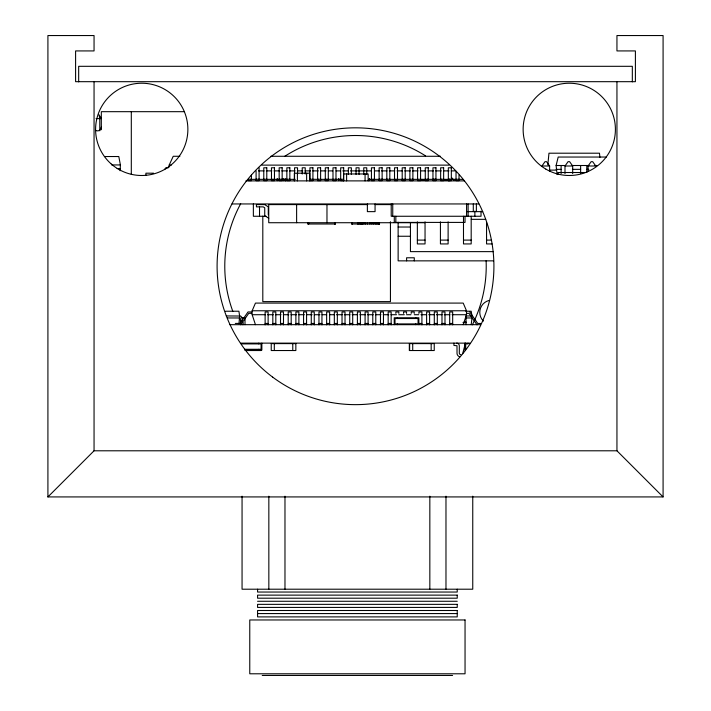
<?xml version="1.0" encoding="UTF-8"?>
<svg xmlns="http://www.w3.org/2000/svg" width="711" height="711" viewBox="0 0 711 711"><rect width="100%" height="100%" fill="white"/><g stroke="black" fill="none" stroke-linecap="round" stroke-linejoin="round"><path stroke-width="1.07" d="M242.167 322.056L243.18 322.661L243.18 324.678M547.826 164.828L548.963 153.203L599.489 153.203L599.906 157.433M239.012 323.718L239.598 315.942L238.914 311.231L225.44 311.231M471.189 324.678L471.988 317.959L466.034 317.959M120.115 170.738L120.408 164.943L118.799 156.527L104.481 156.527M557.104 174.595L556.109 165.503L558.188 157.042L606.385 157.042M462.665 353.625L465.465 343.137M463.208 324.678L466.496 314.715L466.496 310.769L463.208 303.09L255.453 303.09L252.156 310.769L252.156 314.715L255.453 324.678M169.165 167.041L169.165 165.121L173.235 156.278L179.892 156.278M164.596 169.547L165.823 167.778L168.329 167.778M240.745 324.811L248.743 313.329L251.356 313.329L251.356 311.942L248.023 311.942L240.025 323.425L235.305 323.425M564.996 173.608L564.996 166.001L568.071 161.664L569.609 161.664L572.693 166.001L572.693 173.608M588.068 166.001L591.143 161.664L592.681 161.664L595.756 166.001L588.068 166.001L588.068 171.431M47.913 496.927L94.056 450.792L616.944 450.792L663.087 496.927L663.087 35.55L616.944 35.55L616.944 50.925L635.403 50.925L635.403 81.685L75.597 81.685L75.597 50.925L94.056 50.925L94.056 35.55L47.913 35.55L47.913 496.927L663.087 496.927M184.033 111.68L101.318 111.68L101.318 129.704M96.083 118.595L101.318 118.595L99.007 114.755L99.78 118.595L99.78 130.815M270.829 156.278L440.509 156.278M111.663 164.943L120.408 164.943M169.165 165.121L171.2 165.121M261.852 165.121L449.059 165.121M556.109 165.503L564.187 165.503M572.408 165.503L588.85 165.503M595.027 165.503L597.08 165.503M549.621 166.001L541.933 166.001L545.008 161.664L546.546 161.664L549.621 166.001L549.621 171.431M564.996 166.001L572.693 166.001M117.128 168.551L120.408 168.551M556.109 169.351L561.112 169.351M572.408 169.351L580.638 169.351M586.788 169.351L588.85 169.351M549.514 170.116L556.1 170.116M258.528 170.889L264.065 170.889M266.287 170.889L271.824 170.889M274.037 170.889L279.574 170.889M281.787 170.889L287.333 170.889M289.546 170.889L295.083 170.889M297.296 170.889L302.842 170.889M305.055 170.889L310.591 170.889M312.804 170.889L318.341 170.889M320.563 170.889L326.1 170.889M328.313 170.889L332.748 170.889M336.072 170.889L340.498 170.889M342.711 170.889L348.257 170.889M350.47 170.889L371.515 170.889M374.839 170.889L379.265 170.889M381.487 170.889L387.024 170.889M389.237 170.889L394.774 170.889M396.996 170.889L402.533 170.889M404.746 170.889L410.283 170.889M412.504 170.889L418.041 170.889M420.254 170.889L425.791 170.889M428.004 170.889L433.55 170.889M435.763 170.889L441.3 170.889M443.513 170.889L449.059 170.889M451.272 170.889L454.596 170.889M585.109 172.515L557.966 172.515L557.966 174.524M153.603 173.191L145.915 173.191L145.915 175.395M251.401 179.261L248.406 179.261L248.406 180.647L251.401 180.647L251.401 175.084M256.093 179.261L259.088 179.261M263.781 179.261L266.785 179.261M271.469 179.261L274.473 179.261M279.165 179.261L282.16 179.261M286.853 179.261L289.848 179.261M309.925 179.261L318.519 179.35M317.613 179.261L320.608 179.261M325.3 179.261L328.295 179.261M335.992 179.261L328.5 179.35M343.68 179.261L336.259 179.35M371.435 179.261L374.439 179.261M379.123 179.261L382.127 179.261M386.82 179.261L389.815 179.261M394.507 179.261L397.502 179.261M402.195 179.261L405.199 179.261M409.883 179.261L412.887 179.261M417.579 179.261L424.982 179.35M425.267 179.261L428.262 179.261M432.955 179.261L435.95 179.261M440.642 179.261L443.646 179.261M448.33 179.261L451.334 179.261M459.022 179.261L451.601 179.35M250.867 179.35L256.413 179.35M258.635 179.35L264.172 179.35M266.394 179.35L271.94 179.35M274.162 179.35L279.699 179.35M281.92 179.35L286.355 179.35M289.688 179.35L295.225 179.35M320.732 179.35L326.278 179.35M368.422 179.35L371.755 179.35M373.968 179.35L379.514 179.35M381.736 179.35L387.282 179.35M389.495 179.35L395.04 179.35M397.262 179.35L402.808 179.35M405.021 179.35L409.456 179.35M412.789 179.35L417.224 179.35M427.204 179.35L441.62 179.35M443.842 179.35L449.388 179.35M459.368 179.35L462.692 179.35M420.654 180.123L425.045 180.123M443.726 180.123L448.117 180.123M245.926 180.887L464.39 180.887M232.017 203.95L478.805 203.95M367.72 204.599L268.731 204.599L268.731 222.721L424.982 222.721M375.426 204.599L391.948 204.599M467.145 211.638L482.716 211.638M266.038 216.26L253.365 216.26L253.365 203.95M471.295 219.335L485.684 219.335M398.133 227.022L410.434 227.022M398.133 236.248L410.434 236.248M417.357 240.096L425.045 240.096M440.429 240.096L448.117 240.096M463.492 240.096L471.189 240.096M486.564 240.096L490.954 240.096M492.056 243.935L486.564 243.935L486.564 222.73M493.425 251.632L410.434 251.632L410.434 222.561M493.514 260.857L398.133 260.857L398.133 222.25M252.156 310.769L466.496 310.769M465.732 311.231L471.189 311.231L471.988 315.942M466.407 313.364L469.029 313.364L477.019 324.847M252.156 314.715L265.487 314.715M267.709 314.715L273.255 314.715M275.477 314.715L281.032 314.715M283.254 314.715L288.808 314.715M291.03 314.715L296.585 314.715M298.807 314.715L304.352 314.715M306.574 314.715L312.129 314.715M314.351 314.715L319.906 314.715M322.127 314.715L326.571 314.715M329.895 314.715L334.339 314.715M336.561 314.715L342.115 314.715M344.337 314.715L349.892 314.715M352.114 314.715L357.66 314.715M359.882 314.715L365.436 314.715M367.658 314.715L373.213 314.715M375.435 314.715L380.98 314.715M383.202 314.715L388.757 314.715M390.979 314.715L396.534 314.715M398.755 314.715L404.31 314.715M406.532 314.715L410.967 314.715M414.3 314.715L418.743 314.715M420.965 314.715L426.52 314.715M428.742 314.715L434.297 314.715M436.51 314.715L442.064 314.715M444.286 314.715L449.841 314.715M452.063 314.715L466.496 314.715M226.294 315.942L240.647 316.031L242.016 317.595L242.167 321.176M470.993 315.942L466.034 315.942L466.034 324.678M241.927 317.764L243.971 317.764M227.404 317.959L240.247 317.977L240.629 321.994A3.084 3.084 0 0 0 240.691 322.99L240.78 323.309M463.99 322.056L466.034 322.056M462.968 322.661L466.034 322.661M265.123 323.461L268.127 323.461M272.82 323.461L275.815 323.461M280.507 323.461L283.502 323.461M288.195 323.461L291.19 323.461M295.883 323.461L298.887 323.461M303.57 323.461L306.574 323.461M311.267 323.461L314.262 323.461M318.955 323.461L321.95 323.461M326.642 323.461L329.646 323.461M334.33 323.461L337.334 323.461M342.027 323.461L345.022 323.461M349.714 323.461L352.709 323.461M357.402 323.461L360.397 323.461M365.09 323.461L368.094 323.461M372.777 323.461L375.781 323.461M380.474 323.461L383.469 323.461M388.162 323.461L391.157 323.461M418.921 323.461L421.916 323.461M426.609 323.461L429.604 323.461M434.297 323.461L437.301 323.461M441.984 323.461L444.988 323.461M449.681 323.461L452.676 323.461M480.574 323.461L477.748 323.461L469.749 311.978M229.84 324.678L480.529 324.678M240.949 343.137L469.962 343.137M241.411 343.902L261.088 343.902L261.088 349.288L244.673 349.288M244.673 350.052L261.861 350.052L261.861 343.137M245.855 350.532L261.061 350.532M257.578 601.275L457.235 601.275M257.578 613.575L457.235 613.575M262.226 675.45L452.587 675.45M242.424 324.678L241.056 323.869M268.758 218.25L264.732 215.682L264.732 207.799L263.257 206.865L256.431 206.865L256.431 204.599L264.732 204.599L268.287 206.865L268.287 214.74M632.328 81.863L632.328 66.31L78.672 66.31L78.672 81.863M616.944 81.685L616.944 450.792M586.788 165.503L586.788 172.48M580.638 165.503L580.638 173.52M561.112 165.503L561.112 173.52M481.027 211.131L481.027 216.26L391.21 216.26L391.21 203.95M476.37 203.95L476.37 211.638M474.877 211.131L474.877 216.26M473.295 203.95L473.295 211.638M472.753 496.189L472.753 589.206L242.06 589.206L242.06 496.189M471.189 216.215L471.189 243.935L463.492 243.935L463.492 216.26M468.114 203.95L468.114 216.26M468.007 343.137L468.007 343.902L465.696 343.902L465.696 349.288M466.576 203.95L466.576 216.26M465.03 216.26L465.03 222.41L394.285 222.41L394.285 216.26M464.923 343.137L464.923 350.052M459.022 175.084L459.022 180.647L456.027 180.647L456.027 171.253M457.235 589.206L457.235 592.041L257.578 592.041L257.578 589.206M453.929 343.137L453.929 345.439L456.986 345.733L457.031 353.634A3.848 3.848 0 0 0 459.857 356.851M452.676 324.847L452.676 311.978L449.681 311.978L449.681 324.847M448.961 178.905L448.961 180.887M448.117 221.859L448.117 243.935L440.429 243.935L440.429 221.859M445.975 496.189L445.975 589.206M444.988 324.847L444.988 311.978L441.984 311.978L441.984 324.847M437.301 324.847L437.301 311.978L434.297 311.978L434.297 324.847M431.168 343.609L431.168 350.532M429.835 496.189L429.835 589.206M429.604 324.847L429.604 311.978L426.609 311.978L426.609 324.847M425.045 221.859L425.045 243.935L417.357 243.935L417.357 221.859M421.916 324.847L421.916 311.978L418.921 311.978L418.921 313.364M418.85 324.678L418.85 317.764L394.241 317.764L394.241 324.678M415.775 317.764L415.775 318.528M415.775 323.914L415.775 324.678M414.282 260.857L414.282 257.782L406.594 257.782L406.594 260.857M414.229 313.364L414.229 311.978L411.225 311.978L411.225 313.364M412.718 343.609L412.718 350.532M409.643 350.532L409.643 343.609L434.243 343.609L434.243 350.532L409.332 350.532L409.332 343.609M406.541 313.364L406.541 311.978L403.537 311.978L403.537 313.364M398.844 313.364L398.844 311.978L395.849 311.978L395.849 313.364M397.316 317.764L397.316 318.528M397.316 323.914L397.316 324.678M395.831 216.26L395.831 222.41M392.748 203.95L392.748 216.26M391.157 324.847L391.157 311.978L388.162 311.978L388.162 324.847M390.437 221.708L390.437 301.615L262.803 301.615L262.803 216.162M383.469 324.847L383.469 311.978L380.474 311.978L380.474 324.847M379.496 222.721L379.496 224.001L351.776 224.001L351.883 222.721M379.345 222.721L379.443 224.001M379.274 222.721L379.274 224.001M378.767 222.721L378.767 224.001M377.923 222.721L377.923 224.001M376.741 222.721L376.741 224.001M375.781 324.847L375.781 311.978L372.777 311.978L372.777 324.847M375.301 222.721L375.301 224.001M375.061 203.95L375.061 211.638L367.374 211.638L367.374 203.95M373.675 222.721L373.675 224.001M371.862 222.721L371.862 224.001M369.862 222.721L369.862 224.001M369.516 178.461L369.516 180.674M368.147 180.887L368.147 173.964L343.537 173.964L343.537 180.887M368.094 324.847L368.094 311.978L365.09 311.978L365.09 324.847M367.436 222.721L367.436 224.001M366.743 174.382L366.743 167.778L363.748 167.778L363.748 174.382M365.481 222.721L365.481 224.001M365.072 173.964L365.072 180.887M363.934 222.721L363.934 224.001M362.726 222.721L362.726 224.001M362.077 222.721L362.077 224.001M361.606 222.721L361.606 224.001M361.348 222.721L361.224 224.001M360.353 222.721L360.353 224.001M360.397 324.847L360.397 311.978L357.402 311.978L357.402 324.847M359.268 222.721L359.268 224.001M359.055 174.382L359.055 167.778L356.06 167.778L356.06 174.382M358.362 222.721L358.362 224.001M357.642 222.721L357.544 224.001M352.709 324.847L352.709 311.978L349.714 311.978L349.714 324.847M352.3 222.721L352.327 224.001M352.052 222.721L352.158 224.001M351.918 222.721L351.901 224.001M351.367 174.382L351.367 167.778L348.372 167.778L348.372 174.382M346.613 173.964L346.613 180.887M345.022 324.847L345.022 311.978L342.027 311.978L342.027 324.847M338.756 178.461L338.756 180.674M337.334 324.847L337.334 311.978L334.33 311.978L334.33 324.847M335.361 222.721L335.361 224.001L307.89 224.001L307.89 222.721M335.21 222.721L335.21 224.001M334.881 222.721L334.881 224.001M334.757 222.721L334.757 224.001M329.646 324.847L329.646 311.978L326.642 311.978L326.642 324.847M326.971 204.599L326.971 222.721M321.95 324.847L321.95 311.978L318.955 311.978L318.955 324.847M314.262 324.847L314.262 311.978L311.267 311.978L311.267 324.847M309.703 180.887L309.703 173.191L294.327 173.191L294.327 180.887M308.645 222.721L308.725 224.001M308.37 222.721L308.37 224.001M308.005 222.721L308.032 224.001M306.628 173.191L306.628 180.887M306.574 324.847L306.574 311.978L303.57 311.978L303.57 324.847M305.232 174.044L305.232 167.778L302.228 167.778L302.228 174.044M298.887 324.847L298.887 311.978L295.883 311.978L295.883 324.847M297.545 174.044L297.545 167.778L294.541 167.778L294.541 180.647M297.402 173.191L297.402 180.887M296.62 204.599L296.62 222.721M292.772 343.609L292.772 350.532M291.19 324.847L291.19 311.978L288.195 311.978L288.195 324.847M285.484 178.683L285.484 180.887M284.978 496.189L284.978 589.206M283.778 178.461L283.778 180.674M283.502 324.847L283.502 311.978L280.507 311.978L280.507 324.847M277.237 178.461L277.237 180.674M275.815 324.847L275.815 311.978L272.82 311.978L272.82 324.847M274.313 343.609L274.313 350.532M268.838 496.189L268.838 589.206M268.127 324.847L268.127 311.978L265.123 311.978L265.123 324.847M259.524 207.025L259.524 216.26M259.088 167.778L259.088 180.647L256.093 180.647L256.093 170.907M258.786 343.137L258.786 343.902M258.786 349.288L258.786 350.052M245.002 317.764L245.002 324.678M131.304 111.68L131.304 174.293M94.056 81.685L94.056 450.792M101.318 127.056A3.848 3.848 0 0 1 95.55 130.389M460.852 354.673A1.538 1.538 0 0 1 459.315 353.136L459.315 345.83A2.693 2.693 0 0 0 456.622 343.137M483.391 321.079A12.3 12.3 0 0 1 488.901 300.495M486.111 260.759A130.726 130.726 0 0 1 472.344 324.847M232.888 311.56A130.726 130.726 0 0 1 240.682 203.746M284.524 156.456A130.726 130.726 0 0 1 425.596 155.896M451.769 177.803A130.726 130.726 0 0 1 453.991 180.283M266.785 167.778L263.781 167.778L263.781 180.647L266.785 180.647L266.785 167.778M274.473 167.778L271.469 167.778L271.469 180.647L274.473 180.647L274.473 167.778M282.16 167.778L279.165 167.778L279.165 180.647L282.16 180.647L282.16 167.778M289.848 167.778L286.853 167.778L286.853 180.647L289.848 180.647L289.848 167.778M312.92 167.778L309.925 167.778L309.925 180.647L312.92 180.647L312.92 167.778M320.608 167.778L317.613 167.778L317.613 180.647L320.608 180.647L320.608 167.778M328.295 167.778L325.3 167.778L325.3 180.647L328.295 180.647L328.295 167.778M335.992 167.778L332.988 167.778L332.988 180.647L335.992 180.647L335.992 167.778M343.68 167.778L340.676 167.778L340.676 180.647L343.68 180.647L343.68 167.778M374.439 167.778L371.435 167.778L371.435 180.647L374.439 180.647L374.439 167.778M382.127 167.778L379.123 167.778L379.123 180.647L382.127 180.647L382.127 167.778M389.815 167.778L386.82 167.778L386.82 180.647L389.815 180.647L389.815 167.778M397.502 167.778L394.507 167.778L394.507 180.647L397.502 180.647L397.502 167.778M405.199 167.778L402.195 167.778L402.195 180.647L405.199 180.647L405.199 167.778M412.887 167.778L409.883 167.778L409.883 180.647L412.887 180.647L412.887 167.778M420.574 167.778L417.579 167.778L417.579 180.647L420.574 180.647L420.574 167.778M428.262 167.778L425.267 167.778L425.267 180.647L428.262 180.647L428.262 167.778M435.95 167.778L432.955 167.778L432.955 180.647L435.95 180.647L435.95 167.778M443.646 167.778L440.642 167.778L440.642 180.647L443.646 180.647L443.646 167.778M451.334 167.778L448.33 167.778L448.33 180.647L451.334 180.647L451.334 167.778M418.077 318.528L395.005 318.528L395.005 323.914L418.077 323.914L418.077 318.528M295.847 343.609L271.238 343.609L271.238 350.532L295.847 350.532L295.847 343.609M457.235 595.125L257.578 595.125L257.578 598.2L457.235 598.2L457.235 595.125M457.235 604.35L257.578 604.35L257.578 607.425L457.235 607.425L457.235 604.35M457.235 610.5L257.578 610.5L257.578 616.89L457.235 616.89L457.235 610.5M465.047 619.965L249.765 619.965L249.765 673.788L465.047 673.788L465.047 619.965M272.677 377.132A138.414 138.414 0 0 0 492.954 282.516A138.414 138.414 0 0 0 300.869 139.063A138.414 138.414 0 0 0 272.677 377.132M110.827 163.619A46.135 46.135 0 0 0 186.851 139.001A46.135 46.135 0 0 0 127.509 85.471A46.135 46.135 0 0 0 110.827 163.619M545.915 169.147A46.135 46.135 0 0 0 615.406 129.695A46.135 46.135 0 0 0 546.492 89.239A46.135 46.135 0 0 0 545.915 169.147"/></g></svg>
